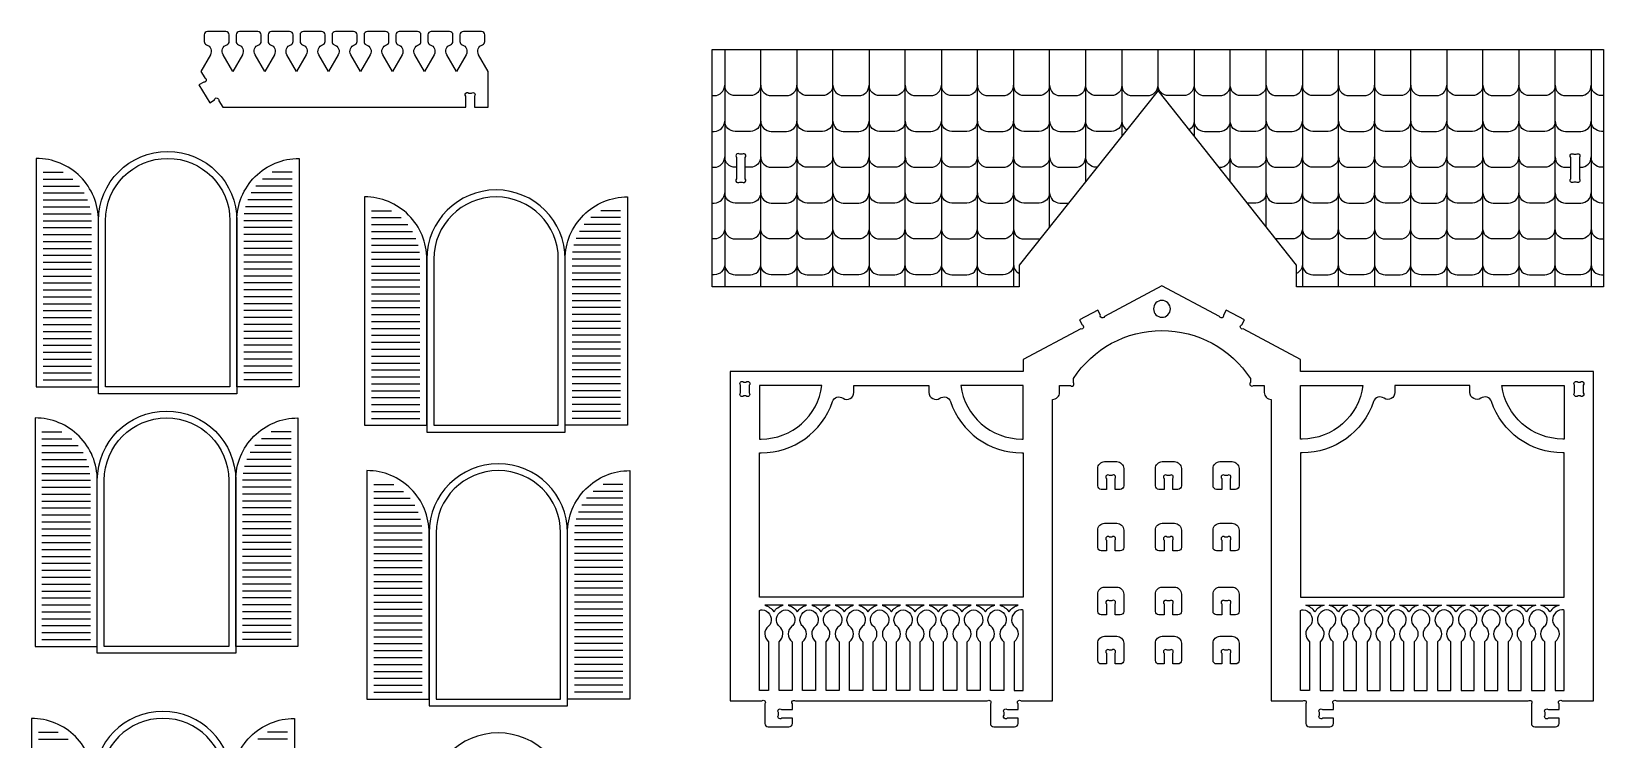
# Model space of a CAD drawing. Extents: x 2995 to 5271, y 518 to 1985.
# Drawn here: x 2995 to 4086, y 1493 to 1983 of the extents above; entities that cross this region are included whole.
import ezdxf

# ---------------------------------------------------------------- set-up
doc = ezdxf.new("R2010")
doc.units = 0
doc.header["$MEASUREMENT"] = 0
doc.layers.add('LAYER1', color=18, linetype='CONTINUOUS')

msp = doc.modelspace()

# ---------------------------------------------------------------- linework, layer by layer
at = {"layer": 'LAYER1'}
for points in [[(3112.7, 1955.8), (3115.5, 1951.3, -1), (3114.8, 1948.4), (3111.5, 1946.4), (3119, 1934.1), (3122.3, 1936.2, -1), (3125.3, 1935.5), (3128, 1931.1), (3296.6, 1931.1), (3296.6, 1938.6, -1), (3298.8, 1940.7), (3300.5, 1940.7, -1), (3302.6, 1938.6), (3302.6, 1931.1), (3312.2, 1931.1), (3312.2, 1955.7), (3305.5, 1967.4, -0.475677), (3308.2, 1974.3, 0.32375), (3309.8, 1976.6), (3309.8, 1981.1, 0.414214), (3307.4, 1983.5), (3294.9, 1983.5, 0.414214), (3292.5, 1981.1), (3292.5, 1976.6, 0.32375), (3294.1, 1974.3, -0.475677), (3296.8, 1967.4), (3290.1, 1955.7), (3283.4, 1967.4, -0.475677), (3286, 1974.3, 0.32375), (3287.7, 1976.6), (3287.7, 1981.1, 0.414214), (3285.3, 1983.5), (3272.7, 1983.5, 0.414214), (3270.3, 1981.1), (3270.3, 1976.6, 0.32375), (3271.9, 1974.3, -0.475677), (3274.6, 1967.4), (3267.9, 1955.7), (3261.2, 1967.4, -0.475677), (3263.9, 1974.3, 0.32375), (3265.5, 1976.6), (3265.5, 1981.1, 0.414214), (3263.1, 1983.5), (3250.5, 1983.5, 0.414214), (3248.1, 1981.1), (3248.1, 1976.6, 0.32375), (3249.8, 1974.3, -0.475677), (3252.4, 1967.4), (3245.7, 1955.7), (3239, 1967.4, -0.475677), (3241.7, 1974.3, 0.32375), (3243.3, 1976.6), (3243.3, 1981.1, 0.414214), (3240.9, 1983.5), (3228.4, 1983.5, 0.414214), (3226, 1981.1), (3226, 1976.6, 0.32375), (3227.6, 1974.3, -0.475677), (3230.3, 1967.4), (3223.6, 1955.7), (3216.9, 1967.4, -0.475677), (3219.5, 1974.3, 0.32375), (3221.2, 1976.6), (3221.2, 1981.1, 0.414214), (3218.8, 1983.5), (3206.2, 1983.5, 0.414214), (3203.8, 1981.1), (3203.8, 1976.6, 0.32375), (3205.4, 1974.3, -0.475677), (3208.1, 1967.4), (3201.4, 1955.7), (3194.7, 1967.4, -0.475677), (3197.3, 1974.3, 0.32375), (3199, 1976.6), (3199, 1981.1, 0.414214), (3196.6, 1983.5), (3184, 1983.5, 0.414214), (3181.6, 1981.1), (3181.6, 1976.6, 0.32375), (3183.3, 1974.3, -0.475677), (3185.9, 1967.4), (3179.2, 1955.7), (3172.5, 1967.4, -0.475677), (3175.2, 1974.3, 0.32375), (3176.8, 1976.6), (3176.8, 1981.1, 0.414214), (3174.4, 1983.5), (3161.9, 1983.5, 0.414214), (3159.5, 1981.1), (3159.5, 1976.6, 0.32375), (3161.1, 1974.3, -0.475677), (3163.8, 1967.4), (3157.1, 1955.7), (3150.4, 1967.4, -0.475677), (3153, 1974.3, 0.32375), (3154.7, 1976.6), (3154.7, 1981.1, 0.414214), (3152.3, 1983.5), (3139.7, 1983.5, 0.414214), (3137.3, 1981.1), (3137.3, 1976.6, 0.32375), (3138.9, 1974.3, -0.475677), (3141.6, 1967.4), (3134.9, 1955.7), (3128.2, 1967.4, -0.475677), (3130.8, 1974.3, 0.32375), (3132.5, 1976.6), (3132.5, 1981.1, 0.414214), (3130.1, 1983.5), (3117.5, 1983.5, 0.414214), (3115.1, 1981.1), (3115.1, 1976.6, 0.32375), (3116.8, 1974.3, -0.475677), (3119.4, 1967.4)], [(3137.8, 1852.3), (3137.8, 1732.3), (3041.8, 1732.3), (3041.8, 1852.3, -1)], [(3484.4, 1896.2), (3484.4, 1881.3, 1), (3486.6, 1879.1), (3488.3, 1879.1, 1), (3490.4, 1881.3), (3490.4, 1896.2, 1), (3488.3, 1898.3), (3486.6, 1898.3, 1)], [(4069.1, 1896.2), (4069.1, 1881.3, -1), (4067, 1879.1), (4065.2, 1879.1, -1), (4063.1, 1881.3), (4063.1, 1896.2, -1), (4065.2, 1898.3), (4067, 1898.3, -1)], [(2998.6, 1737.1), (3041.8, 1737.1), (3041.8, 1852.3, 0.414214), (2998.6, 1895.5)], [(3133, 1852.3), (3133, 1737.1), (3046.6, 1737.1), (3046.6, 1852.3, -1)], [(3181, 1737.1), (3137.8, 1737.1), (3137.8, 1852.3, -0.414214), (3181, 1895.5)], [(3226.4, 1710.4), (3269.6, 1710.4), (3269.6, 1825.6, 0.414214), (3226.4, 1868.8)], [(3269.6, 1825.6), (3269.6, 1705.6), (3365.6, 1705.6), (3365.6, 1825.6, 1)], [(3274.4, 1825.6), (3274.4, 1710.4), (3360.8, 1710.4), (3360.8, 1825.6, 1)], [(3408.8, 1710.4), (3365.6, 1710.4), (3365.6, 1825.6, -0.414214), (3408.8, 1868.8)], [(3703.7, 1639.8), (3703.7, 1728.4, 0.414214), (3708.5, 1733.2), (3708.5, 1738), (3716, 1738, 1), (3718.1, 1740.1), (3718.1, 1742.8, -0.542632), (3840.9, 1742.8), (3840.9, 1740.1, 1), (3843, 1738), (3850.5, 1738), (3850.5, 1733.2, 0.414214), (3855.3, 1728.4), (3855.3, 1639.8), (3855.3, 1519.3), (3877.2, 1519.3, -1), (3879.3, 1517.2), (3879.3, 1503.7, 0.414214), (3881.7, 1501.3), (3896.1, 1501.3, 0.414214), (3898.5, 1503.7), (3898.5, 1507.3), (3891, 1507.3, -1), (3888.9, 1509.5), (3888.9, 1511.2, -1), (3891, 1513.3), (3898.5, 1513.3), (3898.5, 1517.2, -1), (3900.6, 1519.3), (4033.7, 1519.3, -1), (4035.8, 1517.2), (4035.8, 1503.7, 0.414214), (4038.2, 1501.3), (4052.6, 1501.3, 0.414214), (4055, 1503.7), (4055, 1507.3), (4047.6, 1507.3, -1), (4045.4, 1509.5), (4045.4, 1511.2, -1), (4047.6, 1513.3), (4055, 1513.3), (4055, 1517.2, -1), (4057.2, 1519.3), (4079, 1519.3), (4079, 1639.8), (4079, 1747.6), (3875.7, 1747.6), (3875.7, 1756.1), (3835.8, 1777.2, -1), (3835, 1780.1), (3836.8, 1783.5), (3824, 1790.2), (3822.2, 1786.8, -1), (3819.4, 1785.9), (3779.5, 1807), (3739.7, 1785.9, -1), (3736.8, 1786.8), (3735, 1790.2), (3722.3, 1783.5), (3724.1, 1780.1, -1), (3723.2, 1777.2), (3683.3, 1756.1), (3683.3, 1747.6), (3480, 1747.6), (3480, 1639.8), (3480, 1519.3), (3501.9, 1519.3, -1), (3504, 1517.2), (3504, 1503.7, 0.414214), (3506.4, 1501.3), (3520.8, 1501.3, 0.414214), (3523.2, 1503.7), (3523.2, 1507.3), (3515.7, 1507.3, -1), (3513.6, 1509.5), (3513.6, 1511.2, -1), (3515.7, 1513.3), (3523.2, 1513.3), (3523.2, 1517.2, -1), (3525.3, 1519.3), (3658.4, 1519.3, -1), (3660.5, 1517.2), (3660.5, 1503.7, 0.414214), (3662.9, 1501.3), (3677.3, 1501.3, 0.414214), (3679.7, 1503.7), (3679.7, 1507.3), (3672.3, 1507.3, -1), (3670.1, 1509.5), (3670.1, 1511.2, -1), (3672.3, 1513.3), (3679.7, 1513.3), (3679.7, 1517.2, -1), (3681.9, 1519.3), (3703.7, 1519.3)], [(3779.5, 1797, 0.414214), (3773.7, 1791.1, 0.414214), (3779.5, 1785.3, 0.414214), (3785.4, 1791.1, 0.414214)], [(3493.2, 1738.2), (3493.2, 1732.9, -1), (3491.1, 1730.8), (3489.3, 1730.8, -1), (3487.2, 1732.9), (3487.2, 1738.2, -1), (3489.3, 1740.4), (3491.1, 1740.4, -1)], [(3501.5, 1700.9, 0.376684), (3543.7, 1738), (3500.4, 1738), (3500.4, 1700.9)], [(3500.4, 1639.8), (3500.4, 1691.3), (3501.5, 1691.3, 0.322075), (3551, 1726.8, -0.501769), (3558.3, 1729.2, 0.607857), (3565.8, 1733.2), (3565.8, 1738), (3617.9, 1738), (3617.9, 1733.2, 0.607857), (3625.5, 1729.2, -0.501769), (3632.8, 1726.8, 0.322075), (3682.3, 1691.3), (3683.3, 1691.3), (3683.3, 1639.8), (3683.3, 1591.3), (3500.4, 1591.3)], [(3683.3, 1700.9), (3683.3, 1738), (3640, 1738, 0.376684), (3682.3, 1700.9)], [(3875.7, 1700.9), (3875.7, 1738), (3919, 1738, -0.376684), (3876.8, 1700.9)], [(3875.7, 1639.8), (3875.7, 1591.3), (4058.6, 1591.3), (4058.6, 1639.8), (4058.6, 1691.3), (4057.6, 1691.3, -0.322075), (4008.1, 1726.8, 0.501769), (4000.8, 1729.2, -0.607857), (3993.2, 1733.2), (3993.2, 1738), (3941.1, 1738), (3941.1, 1733.2, -0.607857), (3933.6, 1729.2, 0.501769), (3926.3, 1726.8, -0.322075), (3876.8, 1691.3), (3875.7, 1691.3)], [(4057.6, 1700.9, -0.376684), (4015.3, 1738), (4058.6, 1738), (4058.6, 1700.9)], [(4071.8, 1738.2), (4071.8, 1732.9, -1), (4069.7, 1730.8), (4068, 1730.8, -1), (4065.8, 1732.9), (4065.8, 1738.2, -1), (4068, 1740.4), (4069.7, 1740.4, -1)], [(2997.8, 1557.1), (3041, 1557.1), (3041, 1672.3, 0.414214), (2997.8, 1715.5)], [(3137, 1672.3), (3137, 1552.3), (3041, 1552.3), (3041, 1672.3, -1)], [(3132.2, 1672.3), (3132.2, 1557.1), (3045.8, 1557.1), (3045.8, 1672.3, -1)], [(3180.2, 1557.1), (3137, 1557.1), (3137, 1672.3, -0.414214), (3180.2, 1715.5)], [(3271.2, 1635.8), (3271.2, 1515.8), (3367.2, 1515.8), (3367.2, 1635.8, 1)], [(3735, 1668.4), (3735, 1680.4, -0.414214), (3739.8, 1685.2), (3748.2, 1685.2, -0.414214), (3753, 1680.4), (3753, 1668.4, -0.414214), (3750.6, 1666), (3747, 1666), (3747, 1673.5, 1), (3744.8, 1675.6), (3743.1, 1675.6, 1), (3741, 1673.5), (3741, 1666), (3737.4, 1666, -0.414214)], [(3775, 1668.4), (3775, 1680.4, -0.414214), (3779.8, 1685.2), (3788.2, 1685.2, -0.414214), (3793, 1680.4), (3793, 1668.4, -0.414214), (3790.6, 1666), (3787, 1666), (3787, 1673.5, 1), (3784.9, 1675.6), (3783.1, 1675.6, 1), (3781, 1673.5), (3781, 1666), (3777.4, 1666, -0.414214)], [(3815, 1668.4), (3815, 1680.4, -0.414214), (3819.8, 1685.2), (3828.2, 1685.2, -0.414214), (3833, 1680.4), (3833, 1668.4, -0.414214), (3830.6, 1666), (3827, 1666), (3827, 1673.5, 1), (3824.9, 1675.6), (3823.1, 1675.6, 1), (3821, 1673.5), (3821, 1666), (3817.4, 1666, -0.414214)], [(3228, 1520.6), (3271.2, 1520.6), (3271.2, 1635.8, 0.414214), (3228, 1679)], [(3276, 1635.8), (3276, 1520.6), (3362.4, 1520.6), (3362.4, 1635.8, 1)], [(3410.4, 1520.6), (3367.2, 1520.6), (3367.2, 1635.8, -0.414214), (3410.4, 1679)], [(3735, 1625.7), (3735, 1637.7, -0.414214), (3739.8, 1642.5), (3748.2, 1642.5, -0.414214), (3753, 1637.7), (3753, 1625.7, -0.414214), (3750.6, 1623.3), (3747, 1623.3), (3747, 1630.8, 1), (3744.8, 1632.9), (3743.1, 1632.9, 1), (3741, 1630.8), (3741, 1623.3), (3737.4, 1623.3, -0.414214)], [(3775, 1625.7), (3775, 1637.7, -0.414214), (3779.8, 1642.5), (3788.2, 1642.5, -0.414214), (3793, 1637.7), (3793, 1625.7, -0.414214), (3790.6, 1623.3), (3787, 1623.3), (3787, 1630.8, 1), (3784.9, 1632.9), (3783.1, 1632.9, 1), (3781, 1630.8), (3781, 1623.3), (3777.4, 1623.3, -0.414214)], [(3815, 1625.7), (3815, 1637.7, -0.414214), (3819.8, 1642.5), (3828.2, 1642.5, -0.414214), (3833, 1637.7), (3833, 1625.7, -0.414214), (3830.6, 1623.3), (3827, 1623.3), (3827, 1630.8, 1), (3824.9, 1632.9), (3823.1, 1632.9, 1), (3821, 1630.8), (3821, 1623.3), (3817.4, 1623.3, -0.414214)], [(3735, 1581.4), (3735, 1593.4, -0.414214), (3739.8, 1598.2), (3748.2, 1598.2, -0.414214), (3753, 1593.4), (3753, 1581.4, -0.414214), (3750.6, 1579), (3747, 1579), (3747, 1586.5, 1), (3744.8, 1588.6), (3743.1, 1588.6, 1), (3741, 1586.5), (3741, 1579), (3737.4, 1579, -0.414214)], [(3775, 1581.4), (3775, 1593.4, -0.414214), (3779.8, 1598.2), (3788.2, 1598.2, -0.414214), (3793, 1593.4), (3793, 1581.4, -0.414214), (3790.6, 1579), (3787, 1579), (3787, 1586.5, 1), (3784.9, 1588.6), (3783.1, 1588.6, 1), (3781, 1586.5), (3781, 1579), (3777.4, 1579, -0.414214)], [(3815, 1581.4), (3815, 1593.4, -0.414214), (3819.8, 1598.2), (3828.2, 1598.2, -0.414214), (3833, 1593.4), (3833, 1581.4, -0.414214), (3830.6, 1579), (3827, 1579), (3827, 1586.5, 1), (3824.9, 1588.6), (3823.1, 1588.6, 1), (3821, 1586.5), (3821, 1579), (3817.4, 1579, -0.414214)], [(3500.4, 1582.1, -0.065439), (3502.2, 1582.5, -0.466916), (3508.3, 1573.6, -0.158726), (3506.6, 1571.2, 0.487801), (3506.7, 1560.3), (3506.7, 1526.5), (3500.4, 1526.5)], [(3516.7, 1585.6), (3504, 1585.6, -0.196954), (3510.3, 1581, -0.196954)], [(3512.4, 1573.6, -0.466916), (3518.5, 1582.5, -0.466916), (3524.6, 1573.6, -0.158726), (3522.9, 1571.2, 0.487801), (3523, 1560.3), (3523, 1526.5), (3513.9, 1526.5), (3513.9, 1560.3, 0.487801), (3514, 1571.2, -0.158726)], [(3533, 1585.6), (3520.3, 1585.6, -0.196954), (3526.6, 1581, -0.196954)], [(3528.7, 1573.6, -0.466916), (3534.8, 1582.5, -0.466916), (3540.9, 1573.6, -0.158726), (3539.2, 1571.2, 0.487801), (3539.3, 1560.3), (3539.3, 1526.5), (3530.2, 1526.5), (3530.2, 1560.3, 0.487801), (3530.3, 1571.2, -0.158726)], [(3542.9, 1581, -0.196954), (3549.3, 1585.6), (3536.6, 1585.6, -0.196954)], [(3545, 1573.6, -0.466916), (3551.1, 1582.5, -0.466916), (3557.2, 1573.6, -0.158726), (3555.6, 1571.2, 0.487801), (3555.6, 1560.3), (3555.6, 1526.5), (3546.5, 1526.5), (3546.5, 1560.3, 0.487801), (3546.6, 1571.2, -0.158726)], [(3565.6, 1585.6), (3552.9, 1585.6, -0.196954), (3559.2, 1581, -0.196954)], [(3561.3, 1573.6, -0.466916), (3567.4, 1582.5, -0.466916), (3573.5, 1573.6, -0.158726), (3571.9, 1571.2, 0.487801), (3572, 1560.3), (3572, 1526.5), (3562.8, 1526.5), (3562.8, 1560.3, 0.487801), (3562.9, 1571.2, -0.158726)], [(3581.9, 1585.6), (3569.2, 1585.6, -0.196954), (3575.6, 1581, -0.196954)], [(3577.6, 1573.6, -0.466916), (3583.7, 1582.5, -0.466916), (3589.8, 1573.6, -0.158726), (3588.2, 1571.2, 0.487801), (3588.3, 1560.3), (3588.3, 1526.5), (3579.2, 1526.5), (3579.2, 1560.3, 0.487801), (3579.2, 1571.2, -0.158726)], [(3598.2, 1585.6), (3585.5, 1585.6, -0.196954), (3591.9, 1581, -0.196954)], [(3593.9, 1573.6, -0.466916), (3600, 1582.5, -0.466916), (3606.1, 1573.6, -0.158726), (3604.5, 1571.2, 0.487801), (3604.6, 1560.3), (3604.6, 1526.5), (3595.5, 1526.5), (3595.5, 1560.3, 0.487801), (3595.6, 1571.2, -0.158726)], [(3608.2, 1581, -0.196954), (3614.5, 1585.6), (3601.8, 1585.6, -0.196954)], [(3610.2, 1573.6, -0.466916), (3616.3, 1582.5, -0.466916), (3622.4, 1573.6, -0.158726), (3620.8, 1571.2, 0.487801), (3620.9, 1560.3), (3620.9, 1526.5), (3611.8, 1526.5), (3611.8, 1560.3, 0.487801), (3611.9, 1571.2, -0.158726)], [(3630.8, 1585.6), (3618.1, 1585.6, -0.196954), (3624.5, 1581, -0.196954)], [(3626.5, 1573.6, -0.466916), (3632.6, 1582.5, -0.466916), (3638.7, 1573.6, -0.158726), (3637.1, 1571.2, 0.487801), (3637.2, 1560.3), (3637.2, 1526.5), (3628.1, 1526.5), (3628.1, 1560.3, 0.487801), (3628.2, 1571.2, -0.158726)], [(3640.8, 1581, -0.196954), (3647.2, 1585.6), (3634.4, 1585.6, -0.196954)], [(3642.8, 1573.6, -0.466916), (3648.9, 1582.5, -0.466916), (3655, 1573.6, -0.158726), (3653.4, 1571.2, 0.487801), (3653.5, 1560.3), (3653.5, 1526.5), (3644.4, 1526.5), (3644.4, 1560.3, 0.487801), (3644.5, 1571.2, -0.158726)], [(3663.5, 1585.6), (3650.7, 1585.6, -0.196954), (3657.1, 1581, -0.196954)], [(3659.1, 1573.6, -0.466916), (3665.2, 1582.5, -0.466916), (3671.3, 1573.6, -0.158726), (3669.7, 1571.2, 0.487801), (3669.8, 1560.3), (3669.8, 1526.5), (3660.7, 1526.5), (3660.7, 1560.3, 0.487801), (3660.8, 1571.2, -0.158726)], [(3679.8, 1585.6), (3667, 1585.6, -0.196954), (3673.4, 1581, -0.196954)], [(3683.3, 1582.1, 0.065439), (3681.6, 1582.5, 0.466916), (3675.5, 1573.6, 0.158726), (3677.1, 1571.2, -0.487801), (3677, 1560.3), (3677, 1526.5), (3683.3, 1526.5)], [(3875.7, 1582.1, -0.065439), (3877.5, 1582.5, -0.466916), (3883.6, 1573.6, -0.158726), (3881.9, 1571.2, 0.487801), (3882, 1560.3), (3882, 1526.5), (3875.7, 1526.5)], [(3879.3, 1585.6), (3892, 1585.6, 0.196954), (3885.6, 1581, 0.196954)], [(3899.9, 1573.6, 0.466916), (3893.8, 1582.5, 0.466916), (3887.7, 1573.6, 0.158726), (3889.3, 1571.2, -0.487801), (3889.2, 1560.3), (3889.2, 1526.5), (3898.3, 1526.5), (3898.3, 1560.3, -0.487801), (3898.2, 1571.2, 0.158726)], [(3895.6, 1585.6), (3908.3, 1585.6, 0.196954), (3901.9, 1581, 0.196954)], [(3916.2, 1573.6, 0.466916), (3910.1, 1582.5, 0.466916), (3904, 1573.6, 0.158726), (3905.6, 1571.2, -0.487801), (3905.5, 1560.3), (3905.5, 1526.5), (3914.6, 1526.5), (3914.6, 1560.3, -0.487801), (3914.5, 1571.2, 0.158726)], [(3918.2, 1581, 0.196954), (3911.9, 1585.6), (3924.6, 1585.6, 0.196954)], [(3932.5, 1573.6, 0.466916), (3926.4, 1582.5, 0.466916), (3920.3, 1573.6, 0.158726), (3921.9, 1571.2, -0.487801), (3921.8, 1560.3), (3921.8, 1526.5), (3930.9, 1526.5), (3930.9, 1560.3, -0.487801), (3930.9, 1571.2, 0.158726)], [(3928.2, 1585.6), (3940.9, 1585.6, 0.196954), (3934.5, 1581, 0.196954)], [(3948.8, 1573.6, 0.466916), (3942.7, 1582.5, 0.466916), (3936.6, 1573.6, 0.158726), (3938.2, 1571.2, -0.487801), (3938.1, 1560.3), (3938.1, 1526.5), (3947.3, 1526.5), (3947.3, 1560.3, -0.487801), (3947.2, 1571.2, 0.158726)], [(3950.9, 1581, 0.196954), (3944.5, 1585.6), (3957.2, 1585.6, 0.196954)], [(3965.1, 1573.6, 0.466916), (3959, 1582.5, 0.466916), (3952.9, 1573.6, 0.158726), (3954.5, 1571.2, -0.487801), (3954.5, 1560.3), (3954.5, 1526.5), (3963.6, 1526.5), (3963.6, 1560.3, -0.487801), (3963.5, 1571.2, 0.158726)], [(3960.8, 1585.6), (3973.5, 1585.6, 0.196954), (3967.2, 1581, 0.196954)], [(3981.4, 1573.6, 0.466916), (3975.3, 1582.5, 0.466916), (3969.2, 1573.6, 0.158726), (3970.9, 1571.2, -0.487801), (3970.8, 1560.3), (3970.8, 1526.5), (3979.9, 1526.5), (3979.9, 1560.3, -0.487801), (3979.8, 1571.2, 0.158726)], [(3977.1, 1585.6), (3989.8, 1585.6, 0.196954), (3983.5, 1581, 0.196954)], [(3997.7, 1573.6, 0.466916), (3991.6, 1582.5, 0.466916), (3985.5, 1573.6, 0.158726), (3987.2, 1571.2, -0.487801), (3987.1, 1560.3), (3987.1, 1526.5), (3996.2, 1526.5), (3996.2, 1560.3, -0.487801), (3996.1, 1571.2, 0.158726)], [(3993.4, 1585.6), (4006.1, 1585.6, 0.196954), (3999.8, 1581, 0.196954)], [(4014, 1573.6, 0.466916), (4007.9, 1582.5, 0.466916), (4001.8, 1573.6, 0.158726), (4003.5, 1571.2, -0.487801), (4003.4, 1560.3), (4003.4, 1526.5), (4012.5, 1526.5), (4012.5, 1560.3, -0.487801), (4012.4, 1571.2, 0.158726)], [(4016.1, 1581, 0.196954), (4009.7, 1585.6), (4022.5, 1585.6, 0.196954)], [(4030.3, 1573.6, 0.466916), (4024.2, 1582.5, 0.466916), (4018.1, 1573.6, 0.158726), (4019.8, 1571.2, -0.487801), (4019.7, 1560.3), (4019.7, 1526.5), (4028.8, 1526.5), (4028.8, 1560.3, -0.487801), (4028.7, 1571.2, 0.158726)], [(4026, 1585.6), (4038.8, 1585.6, 0.196954), (4032.4, 1581, 0.196954)], [(4046.6, 1573.6, 0.466916), (4040.5, 1582.5, 0.466916), (4034.4, 1573.6, 0.158726), (4036.1, 1571.2, -0.487801), (4036, 1560.3), (4036, 1526.5), (4045.1, 1526.5), (4045.1, 1560.3, -0.487801), (4045, 1571.2, 0.158726)], [(4042.3, 1585.6), (4055.1, 1585.6, 0.196954), (4048.7, 1581, 0.196954)], [(4058.6, 1582.1, 0.065439), (4056.9, 1582.5, 0.466916), (4050.8, 1573.6, 0.158726), (4052.4, 1571.2, -0.487801), (4052.3, 1560.3), (4052.3, 1526.5), (4058.6, 1526.5)], [(3735, 1547.3), (3735, 1559.3, -0.414214), (3739.8, 1564.1), (3748.2, 1564.1, -0.414214), (3753, 1559.3), (3753, 1547.3, -0.414214), (3750.6, 1544.9), (3747, 1544.9), (3747, 1552.4, 1), (3744.8, 1554.5), (3743.1, 1554.5, 1), (3741, 1552.4), (3741, 1544.9), (3737.4, 1544.9, -0.414214)], [(3775, 1547.3), (3775, 1559.3, -0.414214), (3779.8, 1564.1), (3788.2, 1564.1, -0.414214), (3793, 1559.3), (3793, 1547.3, -0.414214), (3790.6, 1544.9), (3787, 1544.9), (3787, 1552.4, 1), (3784.9, 1554.5), (3783.1, 1554.5, 1), (3781, 1552.4), (3781, 1544.9), (3777.4, 1544.9, -0.414214)], [(3815, 1547.3), (3815, 1559.3, -0.414214), (3819.8, 1564.1), (3828.2, 1564.1, -0.414214), (3833, 1559.3), (3833, 1547.3, -0.414214), (3830.6, 1544.9), (3827, 1544.9), (3827, 1552.4, 1), (3824.9, 1554.5), (3823.1, 1554.5, 1), (3821, 1552.4), (3821, 1544.9), (3817.4, 1544.9, -0.414214)], [(2995.3, 1348.8), (3038.5, 1348.8), (3038.5, 1464, 0.414214), (2995.3, 1507.2)], [(3038.5, 1464), (3038.5, 1344), (3134.5, 1344), (3134.5, 1464, 1)], [(3043.3, 1464), (3043.3, 1348.8), (3129.7, 1348.8), (3129.7, 1464, 1)], [(3177.7, 1348.8), (3134.5, 1348.8), (3134.5, 1464, -0.414214), (3177.7, 1507.2)], [(3271.1, 1449.1), (3271.1, 1329.1), (3367.1, 1329.1), (3367.1, 1449.1, 1)]]:
    msp.add_lwpolyline(points, format="xyb", close=True, dxfattribs=at)
msp.add_lwpolyline([(3680.6, 1821.4), (3680.6, 1806.4), (3467.6, 1806.4), (3467.6, 1971), (4085.9, 1971), (4085.9, 1806.4), (3872.9, 1806.4), (3872.9, 1821.4), (3776.8, 1942.6)], close=True, dxfattribs=at)
for points in [[(3476.2, 1971), (3476.2, 1806.4)], [(3501.2, 1806.4), (3501.2, 1971)], [(3526.3, 1971), (3526.3, 1806.4)], [(3551.3, 1806.4), (3551.3, 1971)], [(3576.4, 1971), (3576.4, 1806.4)], [(3601.4, 1806.4), (3601.4, 1971)], [(3626.5, 1971), (3626.5, 1806.4)], [(3651.5, 1806.4), (3651.5, 1971)], [(3676.6, 1971), (3676.6, 1806.4)], [(3701.6, 1847.9), (3701.6, 1971)], [(3726.7, 1879.5), (3726.7, 1971)], [(3751.7, 1971), (3751.7, 1911)], [(3776.8, 1942.6), (3776.8, 1971)], [(3801.8, 1971), (3801.8, 1911)], [(3826.9, 1879.5), (3826.9, 1971)], [(3851.9, 1847.9), (3851.9, 1971)], [(3877, 1971), (3877, 1806.4)], [(3902, 1806.4), (3902, 1971)], [(3927.1, 1971), (3927.1, 1806.4)], [(3952.1, 1806.4), (3952.1, 1971)], [(3977.1, 1971), (3977.1, 1806.4)], [(4002.2, 1806.4), (4002.2, 1971)], [(4027.2, 1971), (4027.2, 1806.4)], [(4052.3, 1806.4), (4052.3, 1971)], [(4077.3, 1971), (4077.3, 1806.4)], [(3003.4, 1885.9), (3017.2, 1885.9)], [(3003.4, 1881.1), (3024, 1881.1)], [(3003.4, 1876.3), (3028.6, 1876.3)], [(3176.2, 1876.3), (3151, 1876.3)], [(3176.2, 1881.1), (3155.6, 1881.1)], [(3176.2, 1885.9), (3162.4, 1885.9)], [(3003.4, 1871.5), (3031.9, 1871.5)], [(3003.4, 1866.7), (3034.2, 1866.7)], [(3176.2, 1866.7), (3145.4, 1866.7)], [(3176.2, 1871.5), (3147.8, 1871.5)], [(3003.4, 1861.9), (3035.8, 1861.9)], [(3003.4, 1857.1), (3036.7, 1857.1)], [(3176.2, 1857.1), (3142.9, 1857.1)], [(3176.2, 1861.9), (3143.8, 1861.9)], [(3231.2, 1859.2), (3245, 1859.2)], [(3231.2, 1854.4), (3251.8, 1854.4)], [(3404, 1854.4), (3383.4, 1854.4)], [(3404, 1859.2), (3390.2, 1859.2)], [(3003.4, 1852.3), (3037, 1852.3)], [(3003.4, 1847.5), (3037, 1847.5)], [(3176.2, 1852.3), (3142.6, 1852.3)], [(3176.2, 1847.5), (3142.6, 1847.5)], [(3231.2, 1849.6), (3256.4, 1849.6)], [(3231.2, 1844.8), (3259.7, 1844.8)], [(3404, 1844.8), (3375.6, 1844.8)], [(3404, 1849.6), (3378.8, 1849.6)], [(3003.4, 1842.7), (3037, 1842.7)], [(3003.4, 1837.9), (3037, 1837.9)], [(3003.4, 1833.1), (3037, 1833.1)], [(3176.2, 1842.7), (3142.6, 1842.7)], [(3176.2, 1837.9), (3142.6, 1837.9)], [(3176.2, 1833.1), (3142.6, 1833.1)], [(3231.2, 1840), (3262, 1840)], [(3231.2, 1835.2), (3263.6, 1835.2)], [(3404, 1835.2), (3371.6, 1835.2)], [(3404, 1840), (3373.2, 1840)], [(3003.4, 1828.3), (3037, 1828.3)], [(3003.4, 1823.5), (3037, 1823.5)], [(3176.2, 1828.3), (3142.6, 1828.3)], [(3176.2, 1823.5), (3142.6, 1823.5)], [(3231.2, 1830.4), (3264.5, 1830.4)], [(3231.2, 1825.6), (3264.8, 1825.6)], [(3404, 1825.6), (3370.4, 1825.6)], [(3404, 1830.4), (3370.7, 1830.4)], [(3003.4, 1818.7), (3037, 1818.7)], [(3003.4, 1813.9), (3037, 1813.9)], [(3176.2, 1818.7), (3142.6, 1818.7)], [(3176.2, 1813.9), (3142.6, 1813.9)], [(3231.2, 1820.8), (3264.8, 1820.8)], [(3231.2, 1816), (3264.8, 1816)], [(3231.2, 1811.2), (3264.8, 1811.2)], [(3404, 1820.8), (3370.4, 1820.8)], [(3404, 1816), (3370.4, 1816)], [(3404, 1811.2), (3370.4, 1811.2)], [(3003.4, 1809.1), (3037, 1809.1)], [(3003.4, 1804.3), (3037, 1804.3)], [(3003.4, 1799.5), (3037, 1799.5)], [(3176.2, 1809.1), (3142.6, 1809.1)], [(3176.2, 1804.3), (3142.6, 1804.3)], [(3176.2, 1799.5), (3142.6, 1799.5)], [(3231.2, 1806.4), (3264.8, 1806.4)], [(3231.2, 1801.6), (3264.8, 1801.6)], [(3404, 1806.4), (3370.4, 1806.4)], [(3404, 1801.6), (3370.4, 1801.6)], [(3003.4, 1794.7), (3037, 1794.7)], [(3003.4, 1789.9), (3037, 1789.9)], [(3176.2, 1794.7), (3142.6, 1794.7)], [(3176.2, 1789.9), (3142.6, 1789.9)], [(3231.2, 1796.8), (3264.8, 1796.8)], [(3231.2, 1792), (3264.8, 1792)], [(3404, 1796.8), (3370.4, 1796.8)], [(3404, 1792), (3370.4, 1792)], [(3003.4, 1785.1), (3037, 1785.1)], [(3003.4, 1780.3), (3037, 1780.3)], [(3176.2, 1785.1), (3142.6, 1785.1)], [(3176.2, 1780.3), (3142.6, 1780.3)], [(3231.2, 1787.2), (3264.8, 1787.2)], [(3231.2, 1782.4), (3264.8, 1782.4)], [(3404, 1787.2), (3370.4, 1787.2)], [(3404, 1782.4), (3370.4, 1782.4)], [(3003.4, 1775.5), (3037, 1775.5)], [(3003.4, 1770.7), (3037, 1770.7)], [(3176.2, 1775.5), (3142.6, 1775.5)], [(3176.2, 1770.7), (3142.6, 1770.7)], [(3231.2, 1777.6), (3264.8, 1777.6)], [(3231.2, 1772.8), (3264.8, 1772.8)], [(3231.2, 1768), (3264.8, 1768)], [(3404, 1777.6), (3370.4, 1777.6)], [(3404, 1772.8), (3370.4, 1772.8)], [(3404, 1768), (3370.4, 1768)], [(3003.4, 1765.9), (3037, 1765.9)], [(3003.4, 1761.1), (3037, 1761.1)], [(3003.4, 1756.3), (3037, 1756.3)], [(3176.2, 1765.9), (3142.6, 1765.9)], [(3176.2, 1761.1), (3142.6, 1761.1)], [(3176.2, 1756.3), (3142.6, 1756.3)], [(3231.2, 1763.2), (3264.8, 1763.2)], [(3231.2, 1758.4), (3264.8, 1758.4)], [(3404, 1763.2), (3370.4, 1763.2)], [(3404, 1758.4), (3370.4, 1758.4)], [(3003.4, 1751.5), (3037, 1751.5)], [(3003.4, 1746.7), (3037, 1746.7)], [(3176.2, 1751.5), (3142.6, 1751.5)], [(3176.2, 1746.7), (3142.6, 1746.7)], [(3231.2, 1753.6), (3264.8, 1753.6)], [(3231.2, 1748.8), (3264.8, 1748.8)], [(3404, 1753.6), (3370.4, 1753.6)], [(3404, 1748.8), (3370.4, 1748.8)], [(3003.4, 1741.9), (3037, 1741.9)], [(3176.2, 1741.9), (3142.6, 1741.9)], [(3231.2, 1744), (3264.8, 1744)], [(3231.2, 1739.2), (3264.8, 1739.2)], [(3231.2, 1734.4), (3264.8, 1734.4)], [(3404, 1744), (3370.4, 1744)], [(3404, 1739.2), (3370.4, 1739.2)], [(3404, 1734.4), (3370.4, 1734.4)], [(3231.2, 1729.6), (3264.8, 1729.6)], [(3231.2, 1724.8), (3264.8, 1724.8)], [(3404, 1729.6), (3370.4, 1729.6)], [(3404, 1724.8), (3370.4, 1724.8)], [(3231.2, 1720), (3264.8, 1720)], [(3231.2, 1715.2), (3264.8, 1715.2)], [(3404, 1720), (3370.4, 1720)], [(3404, 1715.2), (3370.4, 1715.2)], [(3002.6, 1705.9), (3016.4, 1705.9)], [(3175.4, 1705.9), (3161.6, 1705.9)], [(3002.6, 1701.1), (3023.2, 1701.1)], [(3002.6, 1696.3), (3027.8, 1696.3)], [(3002.6, 1691.5), (3031.1, 1691.5)], [(3175.4, 1691.5), (3147, 1691.5)], [(3175.4, 1696.3), (3150.2, 1696.3)], [(3175.4, 1701.1), (3154.8, 1701.1)], [(3002.6, 1686.7), (3033.4, 1686.7)], [(3002.6, 1681.9), (3035, 1681.9)], [(3175.4, 1681.9), (3143, 1681.9)], [(3175.4, 1686.7), (3144.6, 1686.7)], [(3002.6, 1677.1), (3035.9, 1677.1)], [(3002.6, 1672.3), (3036.2, 1672.3)], [(3175.4, 1672.3), (3141.8, 1672.3)], [(3175.4, 1677.1), (3142.1, 1677.1)], [(3232.8, 1669.4), (3246.6, 1669.4)], [(3405.6, 1669.4), (3391.8, 1669.4)], [(3002.6, 1667.5), (3036.2, 1667.5)], [(3002.6, 1662.7), (3036.2, 1662.7)], [(3002.6, 1657.9), (3036.2, 1657.9)], [(3175.4, 1667.5), (3141.8, 1667.5)], [(3175.4, 1662.7), (3141.8, 1662.7)], [(3175.4, 1657.9), (3141.8, 1657.9)], [(3232.8, 1664.6), (3253.4, 1664.6)], [(3232.8, 1659.8), (3258, 1659.8)], [(3405.6, 1659.8), (3380.4, 1659.8)], [(3405.6, 1664.6), (3385, 1664.6)], [(3002.6, 1653.1), (3036.2, 1653.1)], [(3002.6, 1648.3), (3036.2, 1648.3)], [(3175.4, 1653.1), (3141.8, 1653.1)], [(3175.4, 1648.3), (3141.8, 1648.3)], [(3232.8, 1655), (3261.3, 1655)], [(3232.8, 1650.2), (3263.6, 1650.2)], [(3405.6, 1650.2), (3374.8, 1650.2)], [(3405.6, 1655), (3377.2, 1655)], [(3002.6, 1643.5), (3036.2, 1643.5)], [(3002.6, 1638.7), (3036.2, 1638.7)], [(3175.4, 1643.5), (3141.8, 1643.5)], [(3175.4, 1638.7), (3141.8, 1638.7)], [(3232.8, 1645.4), (3265.2, 1645.4)], [(3232.8, 1640.6), (3266.1, 1640.6)], [(3405.6, 1640.6), (3372.3, 1640.6)], [(3405.6, 1645.4), (3373.2, 1645.4)], [(3002.6, 1633.9), (3036.2, 1633.9)], [(3002.6, 1629.1), (3036.2, 1629.1)], [(3175.4, 1633.9), (3141.8, 1633.9)], [(3175.4, 1629.1), (3141.8, 1629.1)], [(3232.8, 1635.8), (3266.4, 1635.8)], [(3232.8, 1631), (3266.4, 1631)], [(3232.8, 1626.2), (3266.4, 1626.2)], [(3405.6, 1635.8), (3372, 1635.8)], [(3405.6, 1631), (3372, 1631)], [(3405.6, 1626.2), (3372, 1626.2)], [(3002.6, 1624.3), (3036.2, 1624.3)], [(3002.6, 1619.5), (3036.2, 1619.5)], [(3002.6, 1614.7), (3036.2, 1614.7)], [(3175.4, 1624.3), (3141.8, 1624.3)], [(3175.4, 1619.5), (3141.8, 1619.5)], [(3175.4, 1614.7), (3141.8, 1614.7)], [(3232.8, 1621.4), (3266.4, 1621.4)], [(3232.8, 1616.6), (3266.4, 1616.6)], [(3405.6, 1621.4), (3372, 1621.4)], [(3405.6, 1616.6), (3372, 1616.6)], [(3002.6, 1609.9), (3036.2, 1609.9)], [(3002.6, 1605.1), (3036.2, 1605.1)], [(3175.4, 1609.9), (3141.8, 1609.9)], [(3175.4, 1605.1), (3141.8, 1605.1)], [(3232.8, 1611.8), (3266.4, 1611.8)], [(3232.8, 1607), (3266.4, 1607)], [(3405.6, 1611.8), (3372, 1611.8)], [(3405.6, 1607), (3372, 1607)], [(3002.6, 1600.3), (3036.2, 1600.3)], [(3002.6, 1595.5), (3036.2, 1595.5)], [(3175.4, 1600.3), (3141.8, 1600.3)], [(3175.4, 1595.5), (3141.8, 1595.5)], [(3232.8, 1602.2), (3266.4, 1602.2)], [(3232.8, 1597.4), (3266.4, 1597.4)], [(3232.8, 1592.6), (3266.4, 1592.6)], [(3405.6, 1602.2), (3372, 1602.2)], [(3405.6, 1597.4), (3372, 1597.4)], [(3405.6, 1592.6), (3372, 1592.6)], [(3002.6, 1590.7), (3036.2, 1590.7)], [(3002.6, 1585.9), (3036.2, 1585.9)], [(3175.4, 1590.7), (3141.8, 1590.7)], [(3175.4, 1585.9), (3141.8, 1585.9)], [(3232.8, 1587.8), (3266.4, 1587.8)], [(3232.8, 1583), (3266.4, 1583)], [(3405.6, 1587.8), (3372, 1587.8)], [(3405.6, 1583), (3372, 1583)], [(3002.6, 1581.1), (3036.2, 1581.1)], [(3002.6, 1576.3), (3036.2, 1576.3)], [(3002.6, 1571.5), (3036.2, 1571.5)], [(3175.4, 1581.1), (3141.8, 1581.1)], [(3175.4, 1576.3), (3141.8, 1576.3)], [(3175.4, 1571.5), (3141.8, 1571.5)], [(3232.8, 1578.2), (3266.4, 1578.2)], [(3232.8, 1573.4), (3266.4, 1573.4)], [(3405.6, 1578.2), (3372, 1578.2)], [(3405.6, 1573.4), (3372, 1573.4)], [(3002.6, 1566.7), (3036.2, 1566.7)], [(3002.6, 1561.9), (3036.2, 1561.9)], [(3175.4, 1566.7), (3141.8, 1566.7)], [(3175.4, 1561.9), (3141.8, 1561.9)], [(3232.8, 1568.6), (3266.4, 1568.6)], [(3232.8, 1563.8), (3266.4, 1563.8)], [(3405.6, 1568.6), (3372, 1568.6)], [(3405.6, 1563.8), (3372, 1563.8)], [(3232.8, 1559), (3266.4, 1559)], [(3232.8, 1554.2), (3266.4, 1554.2)], [(3232.8, 1549.4), (3266.4, 1549.4)], [(3405.6, 1559), (3372, 1559)], [(3405.6, 1554.2), (3372, 1554.2)], [(3405.6, 1549.4), (3372, 1549.4)], [(3232.8, 1544.6), (3266.4, 1544.6)], [(3232.8, 1539.8), (3266.4, 1539.8)], [(3405.6, 1544.6), (3372, 1544.6)], [(3405.6, 1539.8), (3372, 1539.8)], [(3232.8, 1535), (3266.4, 1535)], [(3232.8, 1530.2), (3266.4, 1530.2)], [(3405.6, 1535), (3372, 1535)], [(3405.6, 1530.2), (3372, 1530.2)], [(3232.8, 1525.4), (3266.4, 1525.4)], [(3405.6, 1525.4), (3372, 1525.4)], [(3000.1, 1497.6), (3013.9, 1497.6)], [(3172.9, 1497.6), (3159.1, 1497.6)], [(3000.1, 1492.8), (3020.7, 1492.8)], [(3172.9, 1492.8), (3152.3, 1492.8)]]:
    msp.add_lwpolyline(points, dxfattribs=at)
for points in [[(3467.6, 1939), (3469, 1939, 0.414214), (3476.2, 1946.2)], [(3501.2, 1946.2, -0.414214), (3494, 1939), (3483.4, 1939, -0.414214), (3476.2, 1946.2)], [(3501.2, 1946.2, 0.414214), (3508.4, 1939), (3519.1, 1939, 0.414214), (3526.3, 1946.2)], [(3551.3, 1946.2, -0.414214), (3544.1, 1939), (3533.5, 1939, -0.414214), (3526.3, 1946.2)], [(3551.3, 1946.2, 0.414214), (3558.5, 1939), (3569.2, 1939, 0.414214), (3576.4, 1946.2)], [(3601.4, 1946.2, -0.414214), (3594.2, 1939), (3583.6, 1939, -0.414214), (3576.4, 1946.2)], [(3601.4, 1946.2, 0.414214), (3608.6, 1939), (3619.3, 1939, 0.414214), (3626.5, 1946.2)], [(3651.5, 1946.2, -0.414214), (3644.3, 1939), (3633.7, 1939, -0.414214), (3626.5, 1946.2)], [(3651.5, 1946.2, 0.414214), (3658.7, 1939), (3669.4, 1939, 0.414214), (3676.6, 1946.2)], [(3701.6, 1946.2, -0.414214), (3694.4, 1939), (3683.8, 1939, -0.414214), (3676.6, 1946.2)], [(3701.6, 1946.2, 0.414214), (3708.8, 1939), (3719.5, 1939, 0.414214), (3726.7, 1946.2)], [(3751.7, 1946.2, -0.414214), (3744.5, 1939), (3733.9, 1939, -0.414214), (3726.7, 1946.2)], [(3751.7, 1946.2, 0.414214), (3758.9, 1939), (3769.6, 1939, 0.414214), (3776.8, 1946.2)], [(3801.8, 1946.2, -0.414214), (3794.6, 1939), (3784, 1939, -0.414214), (3776.8, 1946.2)], [(3801.8, 1946.2, 0.414214), (3809, 1939), (3819.7, 1939, 0.414214), (3826.9, 1946.2)], [(3851.9, 1946.2, -0.414214), (3844.7, 1939), (3834.1, 1939, -0.414214), (3826.9, 1946.2)], [(3851.9, 1946.2, 0.414214), (3859.1, 1939), (3869.8, 1939, 0.414214), (3877, 1946.2)], [(3902, 1946.2, -0.414214), (3894.8, 1939), (3884.2, 1939, -0.414214), (3877, 1946.2)], [(3902, 1946.2, 0.414214), (3909.2, 1939), (3919.9, 1939, 0.414214), (3927.1, 1946.2)], [(3952.1, 1946.2, -0.414214), (3944.9, 1939), (3934.3, 1939, -0.414214), (3927.1, 1946.2)], [(3952.1, 1946.2, 0.414214), (3959.3, 1939), (3969.9, 1939, 0.414214), (3977.1, 1946.2)], [(4002.2, 1946.2, -0.414214), (3995, 1939), (3984.3, 1939, -0.414214), (3977.1, 1946.2)], [(4002.2, 1946.2, 0.414214), (4009.4, 1939), (4020, 1939, 0.414214), (4027.2, 1946.2)], [(4052.3, 1946.2, -0.414214), (4045.1, 1939), (4034.4, 1939, -0.414214), (4027.2, 1946.2)], [(4052.3, 1946.2, 0.414214), (4059.5, 1939), (4070.1, 1939, 0.414214), (4077.3, 1946.2)], [(4085.9, 1939), (4084.5, 1939, -0.414214), (4077.3, 1946.2)], [(3467.6, 1914.2), (3469, 1914.2, 0.414214), (3476.2, 1921.4)], [(3501.2, 1921.4, -0.414214), (3494, 1914.2), (3483.4, 1914.2, -0.414214), (3476.2, 1921.4)], [(3501.2, 1921.4, 0.414214), (3508.4, 1914.2), (3519.1, 1914.2, 0.414214), (3526.3, 1921.4)], [(3551.3, 1921.4, -0.414214), (3544.1, 1914.2), (3533.5, 1914.2, -0.414214), (3526.3, 1921.4)], [(3551.3, 1921.4, 0.414214), (3558.5, 1914.2), (3569.2, 1914.2, 0.414214), (3576.4, 1921.4)], [(3601.4, 1921.4, -0.414214), (3594.2, 1914.2), (3583.6, 1914.2, -0.414214), (3576.4, 1921.4)], [(3601.4, 1921.4, 0.414214), (3608.6, 1914.2), (3619.3, 1914.2, 0.414214), (3626.5, 1921.4)], [(3651.5, 1921.4, -0.414214), (3644.3, 1914.2), (3633.7, 1914.2, -0.414214), (3626.5, 1921.4)], [(3651.5, 1921.4, 0.414214), (3658.7, 1914.2), (3669.4, 1914.2, 0.414214), (3676.6, 1921.4)], [(3701.6, 1921.4, -0.414214), (3694.4, 1914.2), (3683.8, 1914.2, -0.414214), (3676.6, 1921.4)], [(3701.6, 1921.4, 0.414214), (3708.8, 1914.2), (3719.5, 1914.2, 0.414214), (3726.7, 1921.4)], [(3751.7, 1921.4, -0.414214), (3744.5, 1914.2), (3733.9, 1914.2, -0.414214), (3726.7, 1921.4)], [(3751.7, 1921.4, 0.257762), (3755.1, 1915.3)], [(3801.8, 1921.4, -0.257762), (3798.5, 1915.3)], [(3801.8, 1921.4, 0.414214), (3809, 1914.2), (3819.7, 1914.2, 0.414214), (3826.9, 1921.4)], [(3851.9, 1921.4, -0.414214), (3844.7, 1914.2), (3834.1, 1914.2, -0.414214), (3826.9, 1921.4)], [(3851.9, 1921.4, 0.414214), (3859.1, 1914.2), (3869.8, 1914.2, 0.414214), (3877, 1921.4)], [(3902, 1921.4, -0.414214), (3894.8, 1914.2), (3884.2, 1914.2, -0.414214), (3877, 1921.4)], [(3902, 1921.4, 0.414214), (3909.2, 1914.2), (3919.9, 1914.2, 0.414214), (3927.1, 1921.4)], [(3952.1, 1921.4, -0.414214), (3944.9, 1914.2), (3934.3, 1914.2, -0.414214), (3927.1, 1921.4)], [(3952.1, 1921.4, 0.414214), (3959.3, 1914.2), (3969.9, 1914.2, 0.414214), (3977.1, 1921.4)], [(4002.2, 1921.4, -0.414214), (3995, 1914.2), (3984.3, 1914.2, -0.414214), (3977.1, 1921.4)], [(4002.2, 1921.4, 0.414214), (4009.4, 1914.2), (4020, 1914.2, 0.414214), (4027.2, 1921.4)], [(4052.3, 1921.4, -0.414214), (4045.1, 1914.2), (4034.4, 1914.2, -0.414214), (4027.2, 1921.4)], [(4052.3, 1921.4, 0.414214), (4059.5, 1914.2), (4070.1, 1914.2, 0.414214), (4077.3, 1921.4)], [(4085.9, 1914.2), (4084.5, 1914.2, -0.414214), (4077.3, 1921.4)], [(3467.6, 1889.3), (3469, 1889.3, 0.414214), (3476.2, 1896.5)], [(3484.4, 1889.3), (3483.4, 1889.3, -0.414214), (3476.2, 1896.5)], [(3501.2, 1896.5, -0.414214), (3494, 1889.3), (3490.4, 1889.3)], [(3501.2, 1896.5, 0.414214), (3508.4, 1889.3), (3519.1, 1889.3, 0.414214), (3526.3, 1896.5)], [(3551.3, 1896.5, -0.414214), (3544.1, 1889.3), (3533.5, 1889.3, -0.414214), (3526.3, 1896.5)], [(3551.3, 1896.5, 0.414214), (3558.5, 1889.3), (3569.2, 1889.3, 0.414214), (3576.4, 1896.5)], [(3601.4, 1896.5, -0.414214), (3594.2, 1889.3), (3583.6, 1889.3, -0.414214), (3576.4, 1896.5)], [(3601.4, 1896.5, 0.414214), (3608.6, 1889.3), (3619.3, 1889.3, 0.414214), (3626.5, 1896.5)], [(3651.5, 1896.5, -0.414214), (3644.3, 1889.3), (3633.7, 1889.3, -0.414214), (3626.5, 1896.5)], [(3651.5, 1896.5, 0.414214), (3658.7, 1889.3), (3669.4, 1889.3, 0.414214), (3676.6, 1896.5)], [(3701.6, 1896.5, -0.414214), (3694.4, 1889.3), (3683.8, 1889.3, -0.414214), (3676.6, 1896.5)], [(3701.6, 1896.5, 0.414214), (3708.8, 1889.3), (3719.5, 1889.3, 0.414214), (3726.7, 1896.5)], [(3734.5, 1889.3), (3733.9, 1889.3, -0.414214), (3726.7, 1896.5)], [(3819, 1889.3), (3819.7, 1889.3, 0.414214), (3826.9, 1896.5)], [(3851.9, 1896.5, -0.414214), (3844.7, 1889.3), (3834.1, 1889.3, -0.414214), (3826.9, 1896.5)], [(3851.9, 1896.5, 0.414214), (3859.1, 1889.3), (3869.8, 1889.3, 0.414214), (3877, 1896.5)], [(3902, 1896.5, -0.414214), (3894.8, 1889.3), (3884.2, 1889.3, -0.414214), (3877, 1896.5)], [(3902, 1896.5, 0.414214), (3909.2, 1889.3), (3919.9, 1889.3, 0.414214), (3927.1, 1896.5)], [(3952.1, 1896.5, -0.414214), (3944.9, 1889.3), (3934.3, 1889.3, -0.414214), (3927.1, 1896.5)], [(3952.1, 1896.5, 0.414214), (3959.3, 1889.3), (3969.9, 1889.3, 0.414214), (3977.1, 1896.5)], [(4002.2, 1896.5, -0.414214), (3995, 1889.3), (3984.3, 1889.3, -0.414214), (3977.1, 1896.5)], [(4002.2, 1896.5, 0.414214), (4009.4, 1889.3), (4020, 1889.3, 0.414214), (4027.2, 1896.5)], [(4052.3, 1896.5, -0.414214), (4045.1, 1889.3), (4034.4, 1889.3, -0.414214), (4027.2, 1896.5)], [(4052.3, 1896.5, 0.414214), (4059.5, 1889.3), (4063.1, 1889.3)], [(4069.1, 1889.3), (4070.1, 1889.3, 0.414214), (4077.3, 1896.5)], [(4085.9, 1889.3), (4084.5, 1889.3, -0.414214), (4077.3, 1896.5)], [(3467.6, 1864.5), (3469, 1864.5, 0.414214), (3476.2, 1871.7)], [(3501.2, 1871.7, -0.414214), (3494, 1864.5), (3483.4, 1864.5, -0.414214), (3476.2, 1871.7)], [(3501.2, 1871.7, 0.414214), (3508.4, 1864.5), (3519.1, 1864.5, 0.414214), (3526.3, 1871.7)], [(3551.3, 1871.7, -0.414214), (3544.1, 1864.5), (3533.5, 1864.5, -0.414214), (3526.3, 1871.7)], [(3551.3, 1871.7, 0.414214), (3558.5, 1864.5), (3569.2, 1864.5, 0.414214), (3576.4, 1871.7)], [(3601.4, 1871.7, -0.414214), (3594.2, 1864.5), (3583.6, 1864.5, -0.414214), (3576.4, 1871.7)], [(3601.4, 1871.7, 0.414214), (3608.6, 1864.5), (3619.3, 1864.5, 0.414214), (3626.5, 1871.7)], [(3651.5, 1871.7, -0.414214), (3644.3, 1864.5), (3633.7, 1864.5, -0.414214), (3626.5, 1871.7)], [(3651.5, 1871.7, 0.414214), (3658.7, 1864.5), (3669.4, 1864.5, 0.414214), (3676.6, 1871.7)], [(3701.6, 1871.7, -0.414214), (3694.4, 1864.5), (3683.8, 1864.5, -0.414214), (3676.6, 1871.7)], [(3701.6, 1871.7, 0.414214), (3708.8, 1864.5), (3714.8, 1864.5)], [(3851.9, 1871.7, -0.414214), (3844.7, 1864.5), (3838.7, 1864.5)], [(3851.9, 1871.7, 0.414214), (3859.1, 1864.5), (3869.8, 1864.5, 0.414214), (3877, 1871.7)], [(3902, 1871.7, -0.414214), (3894.8, 1864.5), (3884.2, 1864.5, -0.414214), (3877, 1871.7)], [(3902, 1871.7, 0.414214), (3909.2, 1864.5), (3919.9, 1864.5, 0.414214), (3927.1, 1871.7)], [(3952.1, 1871.7, -0.414214), (3944.9, 1864.5), (3934.3, 1864.5, -0.414214), (3927.1, 1871.7)], [(3952.1, 1871.7, 0.414214), (3959.3, 1864.5), (3969.9, 1864.5, 0.414214), (3977.1, 1871.7)], [(4002.2, 1871.7, -0.414214), (3995, 1864.5), (3984.3, 1864.5, -0.414214), (3977.1, 1871.7)], [(4002.2, 1871.7, 0.414214), (4009.4, 1864.5), (4020, 1864.5, 0.414214), (4027.2, 1871.7)], [(4052.3, 1871.7, -0.414214), (4045.1, 1864.5), (4034.4, 1864.5, -0.414214), (4027.2, 1871.7)], [(4052.3, 1871.7, 0.414214), (4059.5, 1864.5), (4070.1, 1864.5, 0.414214), (4077.3, 1871.7)], [(4085.9, 1864.5), (4084.5, 1864.5, -0.414214), (4077.3, 1871.7)], [(3476.2, 1846.8, -0.414214), (3469, 1839.6), (3467.6, 1839.6)], [(3476.2, 1846.8, 0.414214), (3483.4, 1839.6), (3494, 1839.6, 0.414214), (3501.2, 1846.8)], [(3526.3, 1846.8, -0.414214), (3519.1, 1839.6), (3508.4, 1839.6, -0.414214), (3501.2, 1846.8)], [(3526.3, 1846.8, 0.414214), (3533.5, 1839.6), (3544.1, 1839.6, 0.414214), (3551.3, 1846.8)], [(3576.4, 1846.8, -0.414214), (3569.2, 1839.6), (3558.5, 1839.6, -0.414214), (3551.3, 1846.8)], [(3576.4, 1846.8, 0.414214), (3583.6, 1839.6), (3594.2, 1839.6, 0.414214), (3601.4, 1846.8)], [(3626.5, 1846.8, -0.414214), (3619.3, 1839.6), (3608.6, 1839.6, -0.414214), (3601.4, 1846.8)], [(3626.5, 1846.8, 0.414214), (3633.7, 1839.6), (3644.3, 1839.6, 0.414214), (3651.5, 1846.8)], [(3676.6, 1846.8, -0.414214), (3669.4, 1839.6), (3658.7, 1839.6, -0.414214), (3651.5, 1846.8)], [(3676.6, 1846.8, 0.414214), (3683.8, 1839.6), (3694.4, 1839.6, 0.023655), (3695.1, 1839.7)], [(3877, 1846.8, -0.414214), (3869.8, 1839.6), (3859.1, 1839.6, -0.023655), (3858.4, 1839.7)], [(3877, 1846.8, 0.414214), (3884.2, 1839.6), (3894.8, 1839.6, 0.414214), (3902, 1846.8)], [(3927.1, 1846.8, -0.414214), (3919.9, 1839.6), (3909.2, 1839.6, -0.414214), (3902, 1846.8)], [(3927.1, 1846.8, 0.414214), (3934.3, 1839.6), (3944.9, 1839.6, 0.414214), (3952.1, 1846.8)], [(3977.1, 1846.8, -0.414214), (3969.9, 1839.6), (3959.3, 1839.6, -0.414214), (3952.1, 1846.8)], [(3977.1, 1846.8, 0.414214), (3984.3, 1839.6), (3995, 1839.6, 0.414214), (4002.2, 1846.8)], [(4027.2, 1846.8, -0.414214), (4020, 1839.6), (4009.4, 1839.6, -0.414214), (4002.2, 1846.8)], [(4027.2, 1846.8, 0.414214), (4034.4, 1839.6), (4045.1, 1839.6, 0.414214), (4052.3, 1846.8)], [(4077.3, 1846.8, -0.414214), (4070.1, 1839.6), (4059.5, 1839.6, -0.414214), (4052.3, 1846.8)], [(4077.3, 1846.8, 0.414214), (4084.5, 1839.6), (4085.9, 1839.6)], [(3476.2, 1822, -0.414214), (3469, 1814.8), (3467.6, 1814.8)], [(3476.2, 1822, 0.414214), (3483.4, 1814.8), (3494, 1814.8, 0.414214), (3501.2, 1822)], [(3526.3, 1822, -0.414214), (3519.1, 1814.8), (3508.4, 1814.8, -0.414214), (3501.2, 1822)], [(3526.3, 1822, 0.414214), (3533.5, 1814.8), (3544.1, 1814.8, 0.414214), (3551.3, 1822)], [(3576.4, 1822, -0.414214), (3569.2, 1814.8), (3558.5, 1814.8, -0.414214), (3551.3, 1822)], [(3576.4, 1822, 0.414214), (3583.6, 1814.8), (3594.2, 1814.8, 0.414214), (3601.4, 1822)], [(3626.5, 1822, -0.414214), (3619.3, 1814.8), (3608.6, 1814.8, -0.414214), (3601.4, 1822)], [(3626.5, 1822, 0.414214), (3633.7, 1814.8), (3644.3, 1814.8, 0.414214), (3651.5, 1822)], [(3676.6, 1822, -0.414214), (3669.4, 1814.8), (3658.7, 1814.8, -0.414214), (3651.5, 1822)], [(3676.6, 1822, 0.285347), (3680.6, 1815.6)], [(3877, 1822, -0.285347), (3872.9, 1815.6)], [(3877, 1822, 0.414214), (3884.2, 1814.8), (3894.8, 1814.8, 0.414214), (3902, 1822)], [(3927.1, 1822, -0.414214), (3919.9, 1814.8), (3909.2, 1814.8, -0.414214), (3902, 1822)], [(3927.1, 1822, 0.414214), (3934.3, 1814.8), (3944.9, 1814.8, 0.414214), (3952.1, 1822)], [(3977.1, 1822, -0.414214), (3969.9, 1814.8), (3959.3, 1814.8, -0.414214), (3952.1, 1822)], [(3977.1, 1822, 0.414214), (3984.3, 1814.8), (3995, 1814.8, 0.414214), (4002.2, 1822)], [(4027.2, 1822, -0.414214), (4020, 1814.8), (4009.4, 1814.8, -0.414214), (4002.2, 1822)], [(4027.2, 1822, 0.414214), (4034.4, 1814.8), (4045.1, 1814.8, 0.414214), (4052.3, 1822)], [(4077.3, 1822, -0.414214), (4070.1, 1814.8), (4059.5, 1814.8, -0.414214), (4052.3, 1822)], [(4077.3, 1822, 0.414214), (4084.5, 1814.8), (4085.9, 1814.8)]]:
    msp.add_lwpolyline(points, format="xyb", dxfattribs=at)

doc.saveas('drawing.dxf')
